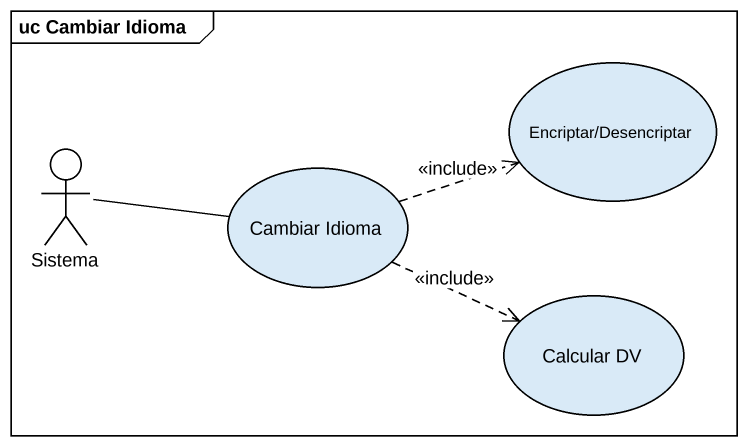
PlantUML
@startuml
mainframe uc Cambiar Idioma
usecase "Encriptar/Desencriptar" as Encriptar_Desencriptar
actor Sistema
usecase "Cambiar Idioma" as Cambiar_Idioma
usecase "Calcular DV" as Calcular_DV
Sistema -right- Cambiar_Idioma
Cambiar_Idioma .right.> Encriptar_Desencriptar : <<include>>
Cambiar_Idioma .right.> Calcular_DV : <<include>>
@enduml
